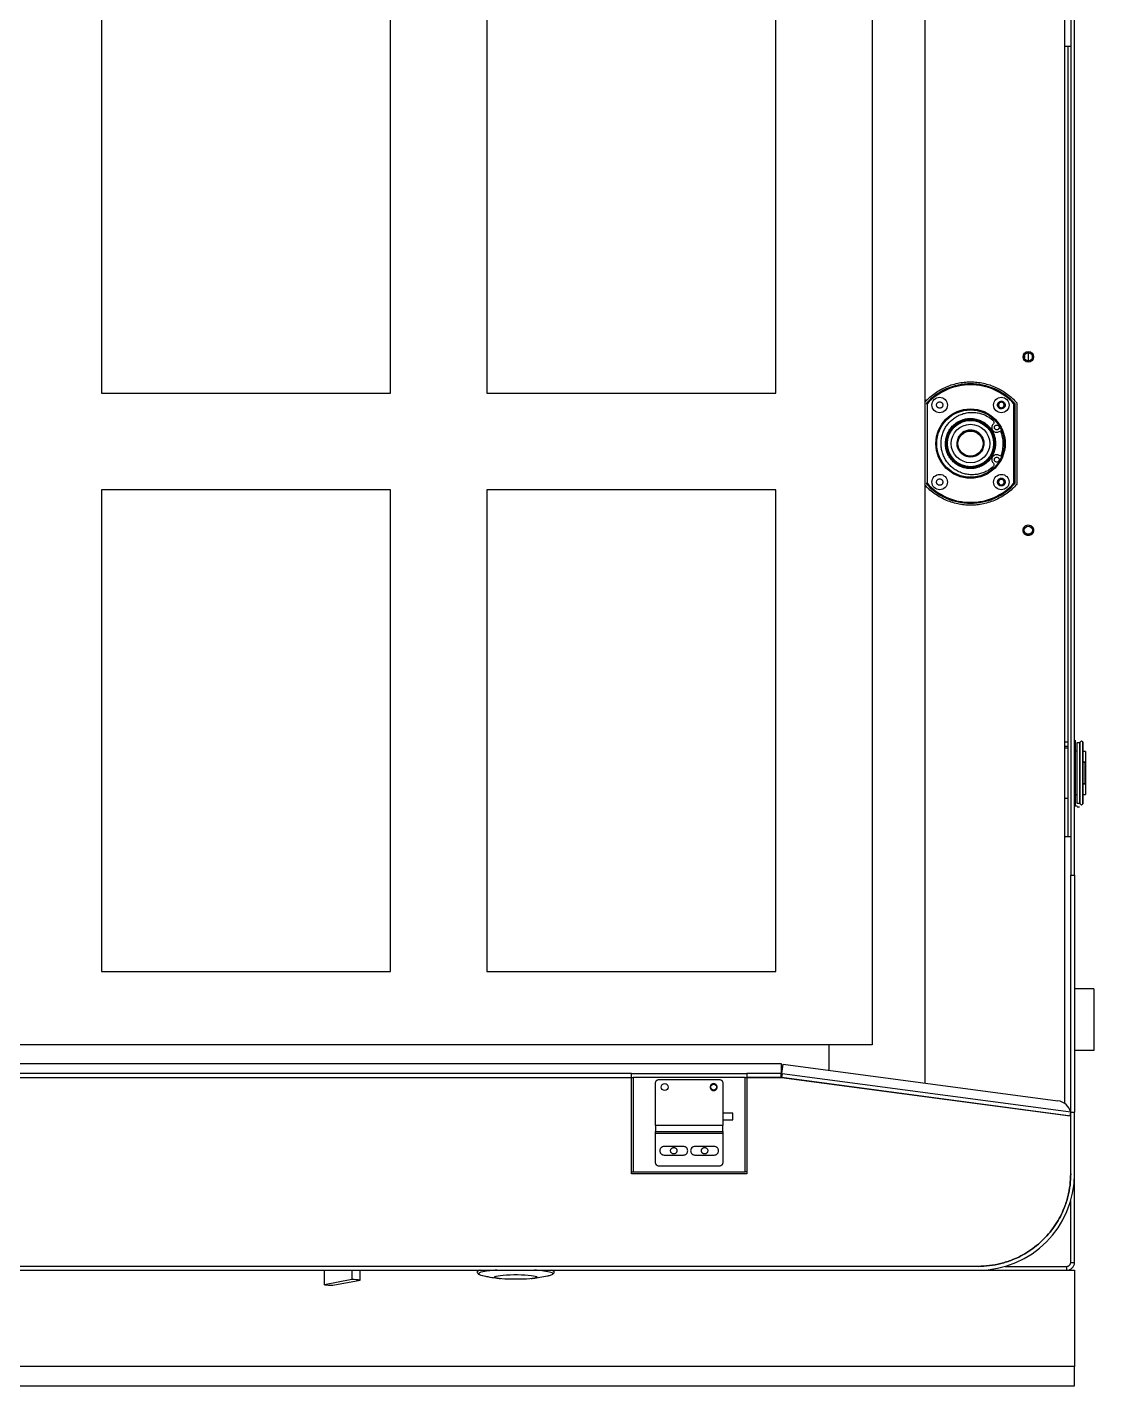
# Model space of a CAD drawing. Header units: millimetres. Extents: x 914 to 910632, y -176 to 682692.
# Drawn here: x 30534 to 31088, y 7711 to 8416 of the extents above; entities that cross this region are included whole.
import ezdxf

# ---------------------------------------------------------------- set-up
doc = ezdxf.new("R2010")
doc.units = ezdxf.units.MM
doc.layers.add('画图', color=3, linetype='Continuous', lineweight=30)

# ---------------------------------------------------------------- blocks, each defined once
blk = doc.blocks.new('SDHGSJH')
at = {"color": 7, "linetype": 'Continuous', "lineweight": 30}
for p, q in [((-2807, 490.21), (-2807, 480.21)), ((-2079.81, 490.21), (-2807, 490.21)), ((-2807, 430.21), (-2807, 480.21)), ((-2421.99, 438.05), (-2436.32, 435.35)), ((-2432.01, 435.07), (-2417.68, 437.77)), ((-2417.68, 437.77), (-2417.68, 430.21)), ((-2757, 430.21), (-2807, 430.21)), ((-2757, 430.21), (-2803, 430.21)), ((-2803, 430.21), (-2803, 428.21)), ((-1997, 430.21), (-2757, 430.21)), ((-2537, 431.08), (-2537, 430.21)), ((-2497, 430.21), (-2497, 431.08)), ((-2436.32, 435.35), (-2436.32, 430.21)), ((-2432.01, 430.21), (-2432.01, 435.07)), ((-2807, 426.21), (-2807, 380.21)), ((-2805, 426.21), (-2807, 426.21)), ((-2805, 426.21), (-2805, 394.21)), ((-2771, 428.21), (-2803, 428.21)), ((-2757, 428.21), (-1997, 428.21)), ((-2807, 380.21), (-2807, 348.21)), ((-2805, 380.21), (-2805, 348.21)), ((-2805, 380.21), (-2805, 350.21)), ((-2637, 380.21), (-2577, 380.21)), ((-2637, 330.21), (-2637, 380.21)), ((-2637, 379.21), (-2636, 379.21)), ((-2636, 379.21), (-2636, 330.21)), ((-2578, 379.21), (-2636, 379.21)), ((-2624.5, 359.21), (-2624.5, 374.21)), ((-2622.5, 376.21), (-2591.5, 376.21)), ((-2589.5, 374.21), (-2589.5, 359.21)), ((-2578, 330.21), (-2578, 379.21)), ((-2577, 380.21), (-2577, 330.21)), ((-2610, 370.46), (-2620, 370.46)), ((-2594, 370.46), (-2604, 370.46)), ((-2620, 365.96), (-2610, 365.96)), ((-2604, 365.96), (-2594, 365.96)), ((-2637, 358.71), (-2637, 358.71)), ((-2624.5, 359.21), (-2589.5, 359.21)), ((-2624.5, 358.21), (-2624.5, 359.21)), ((-2589.5, 358.21), (-2624.5, 358.21)), ((-2624.5, 358.21), (-2624.5, 355.21)), ((-2624.5, 355.21), (-2589.5, 355.21)), ((-2624.5, 333.21), (-2624.5, 355.21)), ((-2589.5, 359.21), (-2589.5, 358.21)), ((-2589.5, 355.21), (-2589.5, 358.21)), ((-2589.5, 355.21), (-2589.5, 333.21)), ((-2805, 348.21), (-2807, 348.21)), ((-2807, 225.21), (-2807, 348.21)), ((-2805, 350.21), (-2655, 330.21)), ((-2804.74, 350.19), (-2805, 348.21)), ((-2805, 348.21), (-2805, 225.21)), ((-2805, 348.21), (-2655.2, 328.24)), ((-2804.64, 347.15), (-2805, 347.19)), ((-2804.43, 347.01), (-2805, 347.19)), ((-2654.93, 330.22), (-2804.74, 350.19)), ((-2637, 350.71), (-2637, 350.71)), ((-2624.5, 352.21), (-2629.7, 352.21)), ((-2629.7, 352.21), (-2629.7, 348.81)), ((-2629.7, 348.81), (-2624.5, 348.81)), ((-2802, 343.77), (-2802, -343.34)), ((-2655.73, 323.26), (-2798.31, 342.28)), ((-2729.5, 333.1), (-2729.5, -332.68)), ((-2679.5, 313.21), (-2679.5, 326.43)), ((-2655.07, 328.22), (-2655.73, 323.26)), ((-2655.29, 326.52), (-2655.2, 326.21)), ((-2655.2, 328.24), (-2654.93, 330.22)), ((-2655.2, 328.24), (-2655.07, 328.22)), ((-2654.93, 326.21), (-2655.2, 326.21)), ((-2655, 330.21), (-2637, 330.21)), ((-2654.8, 328.21), (-2654.93, 328.21)), ((-2654.93, 328.21), (-2654.93, 323.21)), ((-2637, 330.21), (-2654.8, 330.21)), ((-2654.8, 330.21), (-2654.8, 328.21)), ((-2654.8, 328.21), (-2637, 328.21)), ((-2637, 328.21), (-2637, 330.21)), ((-2636, 330.21), (-2637, 330.21)), ((-2577, 328.21), (-2637, 328.21)), ((-2636, 330.21), (-2578, 330.21)), ((-2591.5, 331.21), (-2622.5, 331.21)), ((-2577, 330.21), (-2578, 330.21)), ((-2177, 330.21), (-2577, 330.21)), ((-2577, 330.21), (-2577, 328.21)), ((-2577, 328.21), (-2177, 328.21)), ((-2654.93, 323.21), (-2099.07, 323.21)), ((-2817, 316.21), (-2807, 316.21)), ((-2817, 284.21), (-2817, 316.21)), ((-2702, -312.79), (-2702, 313.21)), ((-2702, 313.21), (-2052, 313.21)), ((-2817, 284.21), (-2807, 284.21)), ((-2652, 275.21), (-2652, 25.21)), ((-2502, 275.21), (-2652, 275.21)), ((-2502, 25.21), (-2502, 275.21)), ((-2452, 275.21), (-2452, 25.21)), ((-2302, 275.21), (-2452, 275.21)), ((-2302, 25.21), (-2302, 275.21)), ((-2805, 225.21), (-2807, 225.21)), ((-2807, 225.21), (-2807, -224.79)), ((-2805, -224.79), (-2805, 225.21)), ((-2803.5, -204.79), (-2803.5, 205.21)), ((-2812.6, 178.09), (-2812.6, 183.31)), ((-2811.3, 183.31), (-2812.6, 183.31)), ((-2811.3, 156.21), (-2811.3, 188.21)), ((-2811.15, 188.36), (-2810.56, 188.95)), ((-2811.15, 156.07), (-2811.15, 188.36)), ((-2810.56, 188.95), (-2809.95, 188.24)), ((-2809.95, 188.24), (-2809.95, 156.18)), ((-2808.3, 189.71), (-2809.59, 189.71)), ((-2809.59, 156.4), (-2809.59, 188.03)), ((-2809.59, 188.03), (-2808.3, 188.03)), ((-2807.3, 189.21), (-2808.3, 189.21)), ((-2808.3, 188.03), (-2808.3, 156.4)), ((-2808.3, 183.54), (-2807.3, 183.54)), ((-2807.3, 189.11), (-2807.3, 189.21)), ((-2807.3, 155.31), (-2807.3, 189.11)), ((-2802, 185.21), (-2803.5, 185.21)), ((-2812.6, 177.61), (-2812.6, 178.09)), ((-2812.31, 177.61), (-2812.6, 177.61)), ((-2812.6, 166.81), (-2812.6, 177.61)), ((-2812.31, 166.81), (-2812.31, 177.61)), ((-2811.3, 177.61), (-2812.31, 177.61)), ((-2812.6, 166.81), (-2812.31, 166.81)), ((-2812.6, 166.34), (-2812.6, 166.81)), ((-2812.6, 161.11), (-2812.6, 166.34)), ((-2812.31, 166.81), (-2811.3, 166.81)), ((-2812.6, 161.11), (-2811.3, 161.11)), ((-2810.56, 155.47), (-2811.15, 156.07)), ((-2809.95, 156.18), (-2810.56, 155.47)), ((-2808.3, 156.4), (-2809.59, 156.4)), ((-2808.3, 160.88), (-2807.3, 160.88)), ((-2807.3, 155.21), (-2807.3, 155.31)), ((-2803.5, 159.27), (-2802, 159.3)), ((-2802, 159.21), (-2803.5, 159.21)), ((-2802, 158.21), (-2803.5, 158.21)), ((-2803.5, 156.21), (-2802, 156.21)), ((-2777, -19.89), (-2777, 22.44)), ((-2776, 22.06), (-2775.5, 21.86)), ((-2776, -19.51), (-2776, 22.06)), ((-2775.5, 21.86), (-2775.5, -19.32)), ((-2730.5, 21.86), (-2730, 22.06)), ((-2730.5, -19.32), (-2730.5, 21.86)), ((-2652, 25.21), (-2502, 25.21)), ((-2452, 25.21), (-2302, 25.21)), ((-2769.17, 7.97), (-2767.51, 7.28)), ((-2767.51, -4.74), (-2769.17, -5.43)), ((-2775.5, -19.32), (-2776, -19.51)), ((-2730, -19.51), (-2730.5, -19.32)), ((-2652, -24.79), (-2652, -274.79)), ((-2502, -24.79), (-2652, -24.79)), ((-2502, -274.79), (-2502, -24.79)), ((-2452, -24.79), (-2452, -274.79)), ((-2302, -24.79), (-2452, -24.79)), ((-2302, -274.79), (-2302, -24.79)), ((-2783, -45.83), (-2783, -41.63)), ((-2785, -44.25), (-2785, -43.2)), ((-2781, -44.25), (-2781, -43.2)), ((-2805, -204.79), (-2802, -204.79))]:
    blk.add_line(p, q, dxfattribs=at)
at = {"color": 8, "linetype": 'Continuous', "lineweight": 30}
for p, q in [((-2807, 480.21), (-2080.96, 480.21)), ((-2655.2, 326.21), (-2655.33, 326.23)), ((-2812.6, 178.09), (-2811.3, 178.09)), ((-2811.3, 166.34), (-2812.6, 166.34))]:
    blk.add_line(p, q, dxfattribs=at)
at = {"color": 8, "linetype": 'Continuous', "lineweight": 30, "flags": 128}
for points in [[(-2535.87, 432.46), (-2536.18, 432.21), (-2536.21, 431.92), (-2535.88, 431.63), (-2535.2, 431.35), (-2534.55, 431.17)], [(-2499.96, 431.06), (-2498.94, 431.31), (-2498.2, 431.59), (-2497.82, 431.88), (-2497.79, 432.17), (-2498.12, 432.46), (-2498.27, 432.53)], [(-2498.61, 430.21), (-2498.41, 430.26), (-2497.59, 430.55), (-2497.12, 430.84), (-2497, 431.08)]]:
    blk.add_lwpolyline(points, dxfattribs=at)
at = {"color": 7, "linetype": 'Continuous', "lineweight": 30, "flags": 128}
for points in [[(-2517, 434.95), (-2515.04, 434.93), (-2513.13, 434.87), (-2511.36, 434.78), (-2509.76, 434.65), (-2508.4, 434.49), (-2507.31, 434.31), (-2506.54, 434.11), (-2506.1, 433.9), (-2506.01, 433.68), (-2506.28, 433.46), (-2506.89, 433.26), (-2507.82, 433.06), (-2509.05, 432.89), (-2510.53, 432.75), (-2512.23, 432.64), (-2514.07, 432.56), (-2516.01, 432.52), (-2517.99, 432.52), (-2519.93, 432.56), (-2521.77, 432.64), (-2523.47, 432.75), (-2524.95, 432.89), (-2526.18, 433.06), (-2527.11, 433.26), (-2527.72, 433.46), (-2527.99, 433.68), (-2527.9, 433.9), (-2527.46, 434.11), (-2526.69, 434.31), (-2525.6, 434.49), (-2524.24, 434.65), (-2522.64, 434.78), (-2520.87, 434.87), (-2518.96, 434.93), (-2517, 434.95)], [(-2498.27, 432.53), (-2498.8, 432.74), (-2499.82, 433)], [(-2804.91, 347.88), (-2804.93, 347.7), (-2804.97, 347.42), (-2804.99, 347.25), (-2805, 347.19)]]:
    blk.add_lwpolyline(points, dxfattribs=at)
at = {"color": 7, "linetype": 'Continuous', "lineweight": 30}
for centre, radius in [((-2619.7, 335.21), 1.53), ((-2594.3, 335.21), 1.8), ((-2783, 46.27), 2.1), ((-2769, 21.27), 4), ((-2737, 21.27), 4), ((-2753, 1.27), 18), ((-2753, 1.27), 17.5), ((-2753, 1.27), 12.5), ((-2753, 1.27), 12), ((-2753, 1.27), 10), ((-2753, 1.27), 6.5), ((-2769, -18.73), 4), ((-2737, -18.73), 4), ((-2783, -43.73), 2.75)]:
    blk.add_circle(centre, radius, dxfattribs=at)
for centre, radius, start, end in [((-2425.22, 354.65), 83.46, 84.81511, 87.78351), ((-2757, 380.21), 50, 90, 180), ((-2803, 426.21), 4, 90, 180), ((-2533.12, 426.89), 6.21, 98.42363, 116.24458), ((-2524.43, 481.2), 51.04, 258.5562, 267.40125), ((-2510.05, 486.19), 56.05, 272.84984, 280.36407), ((-2428.8, 518.23), 83.23, 264.81234, 267.78902), ((-2797.25, 350.21), 8, 194.42967, 262.40536), ((-2753, 1.27), 31, 42.10345, 137.89655), ((-2753, 1.27), 30.5, 42.46372, 137.53628), ((-2753, 1.27), 7, 135.92054, 340.08229), ((-2753, 1.27), 31, 222.10345, 317.89655), ((-2753, 1.27), 30.5, 222.46372, 317.53628)]:
    blk.add_arc(centre, radius, start, end, dxfattribs=at)
at = {"color": 8, "linetype": 'Continuous', "lineweight": 30}
blk.add_arc((-2535.23, 432.45), 2.25, 218.04578, 265.84586, dxfattribs=at)
at = {"color": 7, "linetype": 'Continuous', "lineweight": 30}
for points, knots in [([(-2536.12, 432.36), (-2536.14, 432.35), (-2536.32, 432.26), (-2536.59, 432.06), (-2536.89, 431.65), (-2537.04, 431.24), (-2536.99, 431.05), (-2536.98, 431.03)], [0, 0, 0, 0, 0.045965, 0.432701, 0.711823, 0.967701, 1, 1, 1, 1]), ([(-2525.02, 434.55), (-2525.36, 434.51), (-2526.85, 434.35), (-2529.68, 433.89), (-2532.37, 433.42), (-2533.9, 433.05), (-2534.12, 433)], [0, 0, 0, 0, 0.115335, 0.494353, 0.928037, 1, 1, 1, 1]), ([(-2499.92, 433), (-2500.79, 433.19), (-2502.98, 433.68), (-2506.02, 434.19), (-2508.17, 434.45), (-2509, 434.55)], [0, 0, 0, 0, 0.287337, 0.723308, 1, 1, 1, 1]), ([(-2497.01, 431.09), (-2497.04, 431.29), (-2497.1, 431.71), (-2497.52, 432.14), (-2497.8, 432.35), (-2498.05, 432.44), (-2498.1, 432.46)], [0, 0, 0, 0, 0.258794, 0.5308, 0.91257, 1, 1, 1, 1]), ([(-2805, 380.21), (-2804.93, 382.16), (-2804.79, 386.13), (-2803.64, 392.07), (-2801.89, 397.5), (-2799.69, 402.33), (-2797.23, 406.55), (-2794.32, 410.53), (-2791, 414.21), (-2787.32, 417.54), (-2783.34, 420.44), (-2779.12, 422.91), (-2774.29, 425.11), (-2768.85, 426.85), (-2762.91, 428), (-2758.95, 428.14), (-2757, 428.21)], [0, 0, 0, 0, 0.077629, 0.157665, 0.239952, 0.304276, 0.368608, 0.434301, 0.500001, 0.565695, 0.631395, 0.695717, 0.76005, 0.842333, 0.922371, 1, 1, 1, 1]), ([(-2803, 428.21), (-2803.25, 428.19), (-2803.64, 428.14), (-2804.11, 427.89), (-2804.42, 427.64), (-2804.68, 427.32), (-2804.93, 426.85), (-2804.97, 426.46), (-2805, 426.21)], [0, 0, 0, 0, 0.23944, 0.369661, 0.499993, 0.630213, 0.760553, 1, 1, 1, 1]), ([(-2757, 428.21), (-2758.95, 428.14), (-2762.91, 428), (-2768.85, 426.85), (-2774.29, 425.11), (-2779.12, 422.91), (-2783.34, 420.44), (-2787.32, 417.54), (-2791, 414.21), (-2794.32, 410.53), (-2797.23, 406.55), (-2799.69, 402.33), (-2801.89, 397.5), (-2803.64, 392.07), (-2804.79, 386.13), (-2804.93, 382.16), (-2805, 380.21)], [0, 0, 0, 0, 0.077626, 0.157664, 0.239951, 0.304276, 0.368605, 0.434299, 0.499999, 0.565693, 0.631393, 0.695717, 0.760048, 0.84233, 0.922368, 1, 1, 1, 1]), ([(-2624.5, 374.21), (-2624.47, 374.46), (-2624.43, 374.85), (-2624.18, 375.32), (-2623.92, 375.64), (-2623.61, 375.89), (-2623.14, 376.14), (-2622.75, 376.19), (-2622.5, 376.21)], [0, 0, 0, 0, 0.239434, 0.36965, 0.50002, 0.630199, 0.760603, 1, 1, 1, 1]), ([(-2591.5, 376.21), (-2591.25, 376.19), (-2590.86, 376.14), (-2590.39, 375.89), (-2590.08, 375.64), (-2589.82, 375.32), (-2589.57, 374.85), (-2589.53, 374.46), (-2589.5, 374.21)], [0, 0, 0, 0, 0.239469, 0.369617, 0.499985, 0.630217, 0.760568, 1, 1, 1, 1]), ([(-2577, 379.21), (-2577.02, 379.21), (-2577.05, 379.21), (-2577.28, 379.21), (-2577.61, 379.21), (-2577.87, 379.21), (-2578, 379.21)], [0, 0, 0, 0, 0.2500493, 0.4999983, 0.7500107, 1, 1, 1, 1]), ([(-2620, 370.46), (-2620.28, 370.43), (-2620.72, 370.39), (-2621.24, 370.11), (-2621.6, 369.81), (-2621.89, 369.46), (-2622.17, 368.93), (-2622.3, 368.21), (-2622.17, 367.49), (-2621.89, 366.97), (-2621.6, 366.61), (-2621.24, 366.32), (-2620.72, 366.04), (-2620.28, 365.99), (-2620, 365.96)], [0, 0, 0, 0, 0.11973, 0.184817, 0.250001, 0.315111, 0.380266, 0.499999, 0.619733, 0.684827, 0.749997, 0.815107, 0.88027, 1, 1, 1, 1]), ([(-2616.65, 368.21), (-2616.63, 368.42), (-2616.59, 368.74), (-2616.39, 369.12), (-2616.18, 369.39), (-2615.91, 369.6), (-2615.53, 369.8), (-2615, 369.9), (-2614.47, 369.8), (-2614.09, 369.6), (-2613.83, 369.39), (-2613.61, 369.12), (-2613.41, 368.74), (-2613.37, 368.42), (-2613.35, 368.21)], [0, 0, 0, 0, 0.119726, 0.184807, 0.250001, 0.315079, 0.380274, 0.500023, 0.619726, 0.684818, 0.749997, 0.81509, 0.880274, 1, 1, 1, 1]), ([(-2613.35, 368.21), (-2613.37, 368), (-2613.41, 367.68), (-2613.61, 367.3), (-2613.83, 367.04), (-2614.09, 366.82), (-2614.47, 366.62), (-2615, 366.52), (-2615.53, 366.62), (-2615.91, 366.82), (-2616.17, 367.04), (-2616.39, 367.3), (-2616.59, 367.68), (-2616.63, 368), (-2616.65, 368.21)], [0, 0, 0, 0, 0.119727, 0.184809, 0.250003, 0.315082, 0.380277, 0.499981, 0.619731, 0.684823, 0.750003, 0.815067, 0.880273, 1, 1, 1, 1]), ([(-2610, 365.96), (-2609.72, 365.99), (-2609.28, 366.04), (-2608.76, 366.32), (-2608.4, 366.61), (-2608.11, 366.97), (-2607.83, 367.49), (-2607.7, 368.21), (-2607.83, 368.93), (-2608.11, 369.46), (-2608.4, 369.81), (-2608.76, 370.11), (-2609.28, 370.39), (-2609.72, 370.43), (-2610, 370.46)], [0, 0, 0, 0, 0.119728, 0.184814, 0.249996, 0.315105, 0.380274, 0.499999, 0.619724, 0.684833, 0.750002, 0.81511, 0.880272, 1, 1, 1, 1]), ([(-2604, 370.46), (-2604.28, 370.43), (-2604.72, 370.39), (-2605.24, 370.11), (-2605.6, 369.81), (-2605.89, 369.46), (-2606.17, 368.93), (-2606.3, 368.21), (-2606.17, 367.49), (-2605.89, 366.97), (-2605.6, 366.61), (-2605.24, 366.32), (-2604.72, 366.04), (-2604.28, 365.99), (-2604, 365.96)], [0, 0, 0, 0, 0.119728, 0.184814, 0.249996, 0.315105, 0.380274, 0.499999, 0.619724, 0.684833, 0.750002, 0.81511, 0.880272, 1, 1, 1, 1]), ([(-2600.65, 368.21), (-2600.63, 368.42), (-2600.59, 368.74), (-2600.39, 369.12), (-2600.18, 369.39), (-2599.91, 369.6), (-2599.53, 369.8), (-2599, 369.9), (-2598.47, 369.8), (-2598.09, 369.6), (-2597.83, 369.39), (-2597.61, 369.12), (-2597.41, 368.74), (-2597.37, 368.42), (-2597.35, 368.21)], [0, 0, 0, 0, 0.119726, 0.184807, 0.250001, 0.315079, 0.380274, 0.500023, 0.619726, 0.684818, 0.749997, 0.81509, 0.880274, 1, 1, 1, 1]), ([(-2597.35, 368.21), (-2597.37, 368), (-2597.41, 367.68), (-2597.61, 367.3), (-2597.83, 367.04), (-2598.09, 366.82), (-2598.47, 366.62), (-2599, 366.52), (-2599.53, 366.62), (-2599.91, 366.82), (-2600.17, 367.04), (-2600.39, 367.3), (-2600.59, 367.68), (-2600.63, 368), (-2600.65, 368.21)], [0, 0, 0, 0, 0.119727, 0.184809, 0.250003, 0.315082, 0.380277, 0.499981, 0.619731, 0.684823, 0.750003, 0.815067, 0.880273, 1, 1, 1, 1]), ([(-2594, 365.96), (-2593.72, 365.99), (-2593.28, 366.04), (-2592.76, 366.32), (-2592.4, 366.61), (-2592.11, 366.97), (-2591.83, 367.49), (-2591.7, 368.21), (-2591.83, 368.93), (-2592.11, 369.46), (-2592.4, 369.81), (-2592.76, 370.11), (-2593.28, 370.39), (-2593.72, 370.43), (-2594, 370.46)], [0, 0, 0, 0, 0.119728, 0.184814, 0.249996, 0.315105, 0.380274, 0.499999, 0.619724, 0.684833, 0.750002, 0.81511, 0.880272, 1, 1, 1, 1]), ([(-2622.5, 331.21), (-2622.75, 331.24), (-2623.14, 331.28), (-2623.61, 331.53), (-2623.92, 331.79), (-2624.18, 332.11), (-2624.43, 332.57), (-2624.47, 332.96), (-2624.5, 333.21)], [0, 0, 0, 0, 0.239383, 0.369614, 0.499956, 0.630185, 0.760535, 1, 1, 1, 1]), ([(-2617.9, 335.21), (-2617.92, 335.44), (-2617.96, 335.79), (-2618.19, 336.21), (-2618.42, 336.49), (-2618.7, 336.73), (-2619.12, 336.94), (-2619.7, 337.06), (-2620.28, 336.94), (-2620.7, 336.73), (-2620.98, 336.49), (-2621.21, 336.21), (-2621.44, 335.79), (-2621.48, 335.44), (-2621.5, 335.21)], [0, 0, 0, 0, 0.119722, 0.184812, 0.250002, 0.315104, 0.380298, 0.50002, 0.619742, 0.684804, 0.749998, 0.815112, 0.880278, 1, 1, 1, 1]), ([(-2621.5, 335.21), (-2621.48, 334.99), (-2621.44, 334.64), (-2621.21, 334.22), (-2620.98, 333.93), (-2620.7, 333.7), (-2620.28, 333.48), (-2619.7, 333.37), (-2619.12, 333.48), (-2618.7, 333.7), (-2618.42, 333.93), (-2618.19, 334.22), (-2617.96, 334.64), (-2617.92, 334.99), (-2617.9, 335.21)], [0, 0, 0, 0, 0.119721, 0.184811, 0.250002, 0.315103, 0.38026, 0.499985, 0.61971, 0.68481, 0.750003, 0.815075, 0.880279, 1, 1, 1, 1]), ([(-2589.5, 333.21), (-2589.53, 332.96), (-2589.57, 332.57), (-2589.82, 332.11), (-2590.08, 331.79), (-2590.39, 331.53), (-2590.86, 331.28), (-2591.25, 331.24), (-2591.5, 331.21)], [0, 0, 0, 0, 0.239463, 0.369642, 0.500036, 0.630211, 0.760544, 1, 1, 1, 1]), ([(-2802, 205.21), (-2802.03, 205.21), (-2802.46, 205.21), (-2803.15, 205.21), (-2803.99, 205.21), (-2804.78, 205.21), (-2804.91, 205.21), (-2805, 205.21)], [0, 0, 0, 0, 0.017879, 0.222568, 0.427232, 0.627665, 1, 1, 1, 1]), ([(-2811.15, 188.36), (-2811.18, 188.34), (-2811.22, 188.29), (-2811.27, 188.25), (-2811.29, 188.22), (-2811.3, 188.21), (-2811.3, 188.21)], [0, 0, 0, 0, 0.283663, 0.541232, 0.777699, 1, 1, 1, 1]), ([(-2811.3, 188.21), (-2811.3, 188.21), (-2811.29, 188.22), (-2811.27, 188.25), (-2811.22, 188.29), (-2811.18, 188.34), (-2811.15, 188.36)], [0, 0, 0, 0, 0.2223421, 0.4588526, 0.7164691, 1, 1, 1, 1]), ([(-2809.59, 188.03), (-2809.63, 188.03), (-2809.7, 188.04), (-2809.84, 188.11), (-2809.9, 188.19), (-2809.95, 188.24)], [0, 0, 0, 0, 0.236077, 0.50078, 1, 1, 1, 1]), ([(-2811.3, 156.21), (-2811.3, 156.21), (-2811.29, 156.21), (-2811.27, 156.18), (-2811.22, 156.13), (-2811.18, 156.09), (-2811.15, 156.07)], [0, 0, 0, 0, 0.222317, 0.458878, 0.716466, 1, 1, 1, 1]), ([(-2811.15, 156.07), (-2811.18, 156.09), (-2811.22, 156.13), (-2811.27, 156.18), (-2811.29, 156.21), (-2811.3, 156.21), (-2811.3, 156.21)], [0, 0, 0, 0, 0.283402, 0.541037, 0.777642, 1, 1, 1, 1]), ([(-2809.95, 156.18), (-2809.9, 156.24), (-2809.84, 156.31), (-2809.7, 156.38), (-2809.63, 156.39), (-2809.59, 156.4)], [0, 0, 0, 0, 0.498615, 0.76396, 1, 1, 1, 1]), ([(-2783, 43.52), (-2783.35, 43.56), (-2783.88, 43.62), (-2784.52, 43.96), (-2784.96, 44.31), (-2785.32, 44.75), (-2785.65, 45.39), (-2785.82, 46.27), (-2785.65, 47.15), (-2785.32, 47.79), (-2784.96, 48.23), (-2784.52, 48.59), (-2783.88, 48.93), (-2783.35, 48.98), (-2783, 49.02)], [0, 0, 0, 0, 0.119727, 0.184827, 0.249997, 0.315115, 0.380277, 0.500004, 0.619717, 0.684817, 0.750007, 0.815107, 0.880276, 1, 1, 1, 1]), ([(-2783, 49.02), (-2782.65, 48.98), (-2782.12, 48.93), (-2781.48, 48.59), (-2781.04, 48.23), (-2780.68, 47.79), (-2780.35, 47.15), (-2780.18, 46.27), (-2780.35, 45.39), (-2780.68, 44.75), (-2781.04, 44.31), (-2781.48, 43.96), (-2782.12, 43.62), (-2782.65, 43.56), (-2783, 43.52)], [0, 0, 0, 0, 0.119703, 0.184812, 0.249998, 0.315112, 0.380277, 0.499996, 0.619729, 0.684832, 0.749996, 0.81513, 0.880295, 1, 1, 1, 1]), ([(-2777, 22.44), (-2776.24, 23.25), (-2774.71, 24.89), (-2772.08, 27.03), (-2769.24, 28.92), (-2766.19, 30.49), (-2762.99, 31.74), (-2759.7, 32.62), (-2756.35, 33.16), (-2753, 33.33), (-2749.65, 33.16), (-2746.3, 32.62), (-2743.01, 31.74), (-2739.81, 30.49), (-2736.76, 28.92), (-2733.92, 27.03), (-2731.47, 25.04), (-2730.1, 23.59), (-2729.5, 22.95)], [0, 0, 0, 0, 0.062614, 0.125231, 0.189278, 0.253335, 0.317385, 0.381442, 0.444055, 0.506675, 0.569286, 0.631904, 0.695951, 0.760011, 0.824057, 0.888119, 0.950731, 1, 1, 1, 1]), ([(-2771, 21.27), (-2770.97, 21.52), (-2770.93, 21.91), (-2770.68, 22.38), (-2770.42, 22.7), (-2770.11, 22.96), (-2769.64, 23.2), (-2769, 23.32), (-2768.36, 23.2), (-2767.89, 22.96), (-2767.58, 22.7), (-2767.32, 22.38), (-2767.07, 21.91), (-2767.03, 21.52), (-2767, 21.27)], [0, 0, 0, 0, 0.1197268, 0.1848133, 0.250008, 0.3150928, 0.3802901, 0.5000169, 0.6197437, 0.684822, 0.74999, 0.8151016, 0.8802732, 1, 1, 1, 1]), ([(-2767, 21.27), (-2767.03, 21.02), (-2767.07, 20.63), (-2767.32, 20.17), (-2767.58, 19.85), (-2767.89, 19.59), (-2768.36, 19.35), (-2769, 19.22), (-2769.64, 19.35), (-2770.11, 19.59), (-2770.42, 19.85), (-2770.68, 20.17), (-2770.93, 20.63), (-2770.97, 21.02), (-2771, 21.27)], [0, 0, 0, 0, 0.119713, 0.184819, 0.250001, 0.315088, 0.380254, 0.499986, 0.619717, 0.684823, 0.750006, 0.815096, 0.880287, 1, 1, 1, 1]), ([(-2767.56, 21.27), (-2767.58, 21.45), (-2767.61, 21.73), (-2767.79, 22.07), (-2767.97, 22.3), (-2768.2, 22.49), (-2768.54, 22.66), (-2769, 22.75), (-2769.46, 22.66), (-2769.8, 22.49), (-2770.03, 22.3), (-2770.21, 22.07), (-2770.39, 21.73), (-2770.42, 21.45), (-2770.44, 21.27)], [0, 0, 0, 0, 0.119721, 0.184794, 0.25, 0.315094, 0.380297, 0.499992, 0.61974, 0.684812, 0.749997, 0.815088, 0.880279, 1, 1, 1, 1]), ([(-2770.44, 21.27), (-2770.42, 21.09), (-2770.39, 20.81), (-2770.21, 20.47), (-2770.03, 20.24), (-2769.8, 20.06), (-2769.46, 19.88), (-2769, 19.79), (-2768.54, 19.88), (-2768.2, 20.06), (-2767.97, 20.24), (-2767.79, 20.47), (-2767.61, 20.81), (-2767.58, 21.09), (-2767.56, 21.27)], [0, 0, 0, 0, 0.119702, 0.184801, 0.24999, 0.315064, 0.380258, 0.500012, 0.619713, 0.684789, 0.750019, 0.81508, 0.880298, 1, 1, 1, 1]), ([(-2738.65, 21.27), (-2738.63, 21.48), (-2738.59, 21.8), (-2738.39, 22.18), (-2738.18, 22.45), (-2737.91, 22.66), (-2737.53, 22.86), (-2737, 22.96), (-2736.47, 22.86), (-2736.09, 22.66), (-2735.83, 22.45), (-2735.61, 22.18), (-2735.41, 21.8), (-2735.37, 21.48), (-2735.35, 21.27)], [0, 0, 0, 0, 0.119722, 0.184801, 0.250011, 0.315072, 0.380276, 0.500021, 0.61972, 0.68481, 0.749987, 0.815096, 0.880278, 1, 1, 1, 1]), ([(-2735.35, 21.27), (-2735.37, 21.06), (-2735.41, 20.74), (-2735.61, 20.36), (-2735.83, 20.1), (-2736.09, 19.88), (-2736.47, 19.68), (-2737, 19.58), (-2737.53, 19.68), (-2737.91, 19.88), (-2738.17, 20.1), (-2738.39, 20.36), (-2738.59, 20.74), (-2738.63, 21.06), (-2738.65, 21.27)], [0, 0, 0, 0, 0.119705, 0.184788, 0.25, 0.31508, 0.380276, 0.499981, 0.619732, 0.684825, 0.750005, 0.815088, 0.880295, 1, 1, 1, 1]), ([(-2765.79, 3.6), (-2765.61, 4.37), (-2765.23, 5.96), (-2764.09, 8.21), (-2762.49, 10.29), (-2760.45, 12.03), (-2758.11, 13.33), (-2755.6, 14.1), (-2753.09, 14.35), (-2750.66, 14.13), (-2748.32, 13.48), (-2746.06, 12.36), (-2743.98, 10.76), (-2742.24, 8.73), (-2740.94, 6.38), (-2740.18, 3.87), (-2739.9, 1.36), (-2740.11, -0.26), (-2740.21, -1.05)], [0, 0, 0, 0, 0.058257, 0.120004, 0.184321, 0.250002, 0.315682, 0.379994, 0.441741, 0.500001, 0.558258, 0.620007, 0.684322, 0.750002, 0.815682, 0.879996, 0.941743, 1, 1, 1, 1]), ([(-2764.6, 13.43), (-2764.03, 13.9), (-2762.89, 14.82), (-2760.92, 15.92), (-2758.77, 16.78), (-2756.44, 17.33), (-2754.02, 17.53), (-2751.59, 17.37), (-2749.23, 16.85), (-2747.03, 16), (-2745.01, 14.88), (-2743.23, 13.53), (-2741.67, 11.97), (-2740.33, 10.22), (-2739.21, 8.24), (-2738.36, 6.05), (-2737.82, 3.7), (-2737.64, 1.27), (-2737.82, -1.16), (-2738.36, -3.5), (-2739.21, -5.7), (-2740.33, -7.67), (-2741.67, -9.43), (-2743.23, -10.98), (-2745.01, -12.34), (-2747.03, -13.46), (-2749.23, -14.3), (-2751.59, -14.82), (-2754.02, -14.99), (-2756.45, -14.79), (-2758.77, -14.23), (-2761.62, -13.13), (-2763.43, -11.78), (-2764.6, -10.89)], [0, 0, 0, 0, 0.029675, 0.059351, 0.090777, 0.123016, 0.155739, 0.188585, 0.221183, 0.253184, 0.283685, 0.31419, 0.343279, 0.372372, 0.403097, 0.434827, 0.467265, 0.50007, 0.532875, 0.565313, 0.597042, 0.627766, 0.656854, 0.685949, 0.716447, 0.746955, 0.778956, 0.811554, 0.8444, 0.877123, 0.909362, 0.940789, 1, 1, 1, 1]), ([(-2768.67, 7.76), (-2768.75, 7.61), (-2769.29, 6.53), (-2769.53, 5.34), (-2769.73, 4.31)], [0, 0, 0, 0, 0.1413, 1, 1, 1, 1]), ([(-2766.64, 8.38), (-2766.8, 8.4), (-2767.04, 8.42), (-2767.34, 8.58), (-2767.53, 8.74), (-2767.7, 8.94), (-2767.85, 9.23), (-2767.92, 9.63), (-2767.85, 10.03), (-2767.7, 10.32), (-2767.53, 10.52), (-2767.34, 10.68), (-2767.04, 10.84), (-2766.8, 10.86), (-2766.64, 10.88)], [0, 0, 0, 0, 0.119677, 0.184793, 0.250001, 0.31508, 0.380279, 0.499986, 0.619723, 0.684812, 0.750001, 0.815056, 0.880323, 1, 1, 1, 1]), ([(-2767.51, 7.28), (-2767.24, 7.2), (-2766.7, 7.03), (-2765.83, 7.14), (-2765.06, 7.53), (-2764.46, 8.13), (-2764.1, 8.9), (-2764.01, 9.76), (-2764.2, 10.62), (-2764.55, 11.07), (-2764.71, 11.29)], [0, 0, 0, 0, 0.1213393, 0.2500023, 0.3786498, 0.4999934, 0.6213394, 0.7500099, 0.8786704, 1, 1, 1, 1]), ([(-2766.64, 10.88), (-2766.49, 10.86), (-2766.24, 10.84), (-2765.95, 10.68), (-2765.75, 10.52), (-2765.59, 10.32), (-2765.44, 10.03), (-2765.36, 9.63), (-2765.44, 9.23), (-2765.59, 8.94), (-2765.75, 8.74), (-2765.95, 8.58), (-2766.24, 8.42), (-2766.49, 8.4), (-2766.64, 8.38)], [0, 0, 0, 0, 0.119724, 0.184832, 0.250033, 0.315105, 0.380296, 0.500019, 0.619713, 0.684795, 0.749976, 0.815071, 0.880276, 1, 1, 1, 1]), ([(-2764.71, 11.29), (-2764.83, 11.45), (-2765.07, 11.77), (-2765.15, 12.38), (-2765.01, 12.98), (-2764.74, 13.28), (-2764.6, 13.43)], [0, 0, 0, 0, 0.250014, 0.500017, 0.750045, 1, 1, 1, 1]), ([(-2759.47, 3.95), (-2759.05, 4.72), (-2758.4, 5.92), (-2756.97, 7.09), (-2755.7, 7.78), (-2754.32, 8.2), (-2752.49, 8.35), (-2750.26, 7.9), (-2748.36, 6.65), (-2747.18, 5.24), (-2746.49, 3.97), (-2746.08, 2.59), (-2745.9, 0.75), (-2746.28, -0.55), (-2746.53, -1.4)], [0, 0, 0, 0, 0.119726, 0.184184, 0.250003, 0.315816, 0.380269, 0.500001, 0.619727, 0.68418, 0.750004, 0.815822, 0.880275, 1, 1, 1, 1]), ([(-2769.73, 4.31), (-2769.85, 3.28), (-2770.12, 1.16), (-2769.8, -2.1), (-2769.06, -4.18), (-2768.7, -5.23)], [0, 0, 0, 0, 0.319739, 0.658649, 1, 1, 1, 1]), ([(-2740.21, -1.05), (-2740.39, -1.82), (-2740.77, -3.42), (-2741.91, -5.67), (-2743.51, -7.75), (-2745.55, -9.49), (-2747.89, -10.78), (-2750.4, -11.55), (-2752.91, -11.81), (-2755.34, -11.59), (-2757.68, -10.94), (-2759.94, -9.82), (-2762.02, -8.22), (-2763.76, -6.18), (-2765.06, -3.83), (-2765.82, -1.33), (-2766.1, 1.19), (-2765.89, 2.81), (-2765.79, 3.6)], [0, 0, 0, 0, 0.058261, 0.120008, 0.184322, 0.25, 0.315678, 0.379996, 0.441742, 0.500002, 0.558259, 0.620006, 0.684318, 0.75, 0.815679, 0.879993, 0.94174, 1, 1, 1, 1]), ([(-2746.53, -1.4), (-2746.95, -2.18), (-2747.6, -3.38), (-2749.03, -4.55), (-2750.3, -5.24), (-2751.68, -5.65), (-2753.51, -5.81), (-2755.74, -5.35), (-2757.64, -4.1), (-2758.82, -2.7), (-2759.51, -1.43), (-2759.92, -0.05), (-2760.1, 1.79), (-2759.72, 3.1), (-2759.47, 3.95)], [0, 0, 0, 0, 0.119731, 0.18418, 0.249996, 0.315819, 0.380273, 0.500003, 0.619729, 0.684179, 0.749998, 0.815816, 0.88027, 1, 1, 1, 1]), ([(-2766.64, -8.34), (-2766.8, -8.32), (-2767.04, -8.29), (-2767.34, -8.14), (-2767.53, -7.98), (-2767.7, -7.78), (-2767.85, -7.49), (-2767.92, -7.09), (-2767.85, -6.69), (-2767.7, -6.39), (-2767.53, -6.2), (-2767.34, -6.03), (-2767.04, -5.88), (-2766.8, -5.85), (-2766.64, -5.84)], [0, 0, 0, 0, 0.119682, 0.184798, 0.250005, 0.31506, 0.380258, 0.499994, 0.61973, 0.684791, 0.750003, 0.815058, 0.880324, 1, 1, 1, 1]), ([(-2764.71, -8.74), (-2764.55, -8.53), (-2764.2, -8.07), (-2764.01, -7.22), (-2764.1, -6.36), (-2764.46, -5.59), (-2765.06, -4.98), (-2765.83, -4.6), (-2766.7, -4.49), (-2767.24, -4.66), (-2767.51, -4.74)], [0, 0, 0, 0, 0.121344, 0.250004, 0.378657, 0.500002, 0.621345, 0.749993, 0.878657, 1, 1, 1, 1]), ([(-2766.64, -5.84), (-2766.49, -5.85), (-2766.24, -5.88), (-2765.95, -6.03), (-2765.75, -6.2), (-2765.59, -6.39), (-2765.44, -6.69), (-2765.36, -7.09), (-2765.44, -7.49), (-2765.59, -7.78), (-2765.75, -7.98), (-2765.95, -8.14), (-2766.24, -8.29), (-2766.49, -8.32), (-2766.64, -8.34)], [0, 0, 0, 0, 0.119723, 0.184845, 0.250025, 0.315097, 0.380287, 0.50001, 0.619732, 0.684787, 0.749967, 0.815081, 0.880272, 1, 1, 1, 1]), ([(-2764.6, -10.89), (-2764.74, -10.74), (-2765.01, -10.44), (-2765.15, -9.84), (-2765.07, -9.23), (-2764.83, -8.91), (-2764.71, -8.74)], [0, 0, 0, 0, 0.249997, 0.499979, 0.749983, 1, 1, 1, 1]), ([(-2729.5, -20.41), (-2730.1, -21.05), (-2731.47, -22.5), (-2733.92, -24.48), (-2736.76, -26.37), (-2739.81, -27.95), (-2743.01, -29.2), (-2746.3, -30.08), (-2749.65, -30.61), (-2753, -30.79), (-2756.35, -30.61), (-2759.7, -30.08), (-2762.99, -29.2), (-2766.19, -27.95), (-2769.24, -26.37), (-2772.08, -24.49), (-2774.71, -22.34), (-2776.24, -20.71), (-2777, -19.89)], [0, 0, 0, 0, 0.049266, 0.111881, 0.175932, 0.239989, 0.304038, 0.368095, 0.430704, 0.493324, 0.555935, 0.618557, 0.682605, 0.746664, 0.81071, 0.874768, 0.93738, 1, 1, 1, 1]), ([(-2768.29, -20.6), (-2768.54, -20.66), (-2768.92, -20.76), (-2769.44, -20.69), (-2769.83, -20.56), (-2770.18, -20.36), (-2770.57, -20.01), (-2770.92, -19.45), (-2771.03, -18.81), (-2770.97, -18.29), (-2770.84, -17.9), (-2770.63, -17.55), (-2770.28, -17.15), (-2769.93, -16.97), (-2769.71, -16.86)], [0, 0, 0, 0, 0.119707, 0.184819, 0.249996, 0.31509, 0.380266, 0.499994, 0.619723, 0.684818, 0.749989, 0.815109, 0.880272, 1, 1, 1, 1]), ([(-2769.51, -17.38), (-2769.67, -17.46), (-2769.93, -17.59), (-2770.18, -17.88), (-2770.32, -18.13), (-2770.42, -18.41), (-2770.46, -18.79), (-2770.38, -19.25), (-2770.14, -19.65), (-2769.85, -19.9), (-2769.6, -20.05), (-2769.32, -20.15), (-2768.94, -20.2), (-2768.67, -20.12), (-2768.49, -20.08)], [0, 0, 0, 0, 0.119724, 0.184787, 0.250002, 0.315077, 0.380266, 0.499969, 0.619692, 0.684773, 0.749975, 0.815075, 0.880267, 1, 1, 1, 1]), ([(-2769.71, -16.86), (-2769.46, -16.79), (-2769.09, -16.7), (-2768.56, -16.76), (-2768.17, -16.89), (-2767.82, -17.1), (-2767.43, -17.45), (-2767.08, -18), (-2766.97, -18.65), (-2767.03, -19.17), (-2767.16, -19.56), (-2767.37, -19.91), (-2767.72, -20.31), (-2768.07, -20.49), (-2768.29, -20.6)], [0, 0, 0, 0, 0.119739, 0.184808, 0.250023, 0.315115, 0.380288, 0.50001, 0.619727, 0.684814, 0.749994, 0.815092, 0.880278, 1, 1, 1, 1]), ([(-2768.49, -20.08), (-2768.33, -20), (-2768.08, -19.87), (-2767.82, -19.58), (-2767.68, -19.33), (-2767.58, -19.05), (-2767.54, -18.67), (-2767.62, -18.21), (-2767.86, -17.81), (-2768.15, -17.55), (-2768.4, -17.4), (-2768.68, -17.31), (-2769.06, -17.26), (-2769.33, -17.33), (-2769.51, -17.38)], [0, 0, 0, 0, 0.119685, 0.184787, 0.249979, 0.315057, 0.380256, 0.499974, 0.619704, 0.684766, 0.750004, 0.815057, 0.880257, 1, 1, 1, 1]), ([(-2738.65, -18.73), (-2738.63, -18.52), (-2738.59, -18.2), (-2738.39, -17.82), (-2738.18, -17.55), (-2737.91, -17.34), (-2737.53, -17.14), (-2737, -17.04), (-2736.47, -17.14), (-2736.09, -17.34), (-2735.83, -17.55), (-2735.61, -17.82), (-2735.41, -18.2), (-2735.37, -18.52), (-2735.35, -18.73)], [0, 0, 0, 0, 0.1197255, 0.1848064, 0.2499997, 0.3150778, 0.3802725, 0.5000207, 0.6197235, 0.6848044, 0.7499978, 0.8150904, 0.8802745, 1, 1, 1, 1]), ([(-2735.35, -18.73), (-2735.37, -18.94), (-2735.41, -19.26), (-2735.61, -19.64), (-2735.83, -19.9), (-2736.09, -20.12), (-2736.47, -20.32), (-2737, -20.42), (-2737.53, -20.32), (-2737.91, -20.12), (-2738.17, -19.9), (-2738.39, -19.64), (-2738.59, -19.26), (-2738.63, -18.94), (-2738.65, -18.73)], [0, 0, 0, 0, 0.119727, 0.184809, 0.250003, 0.315082, 0.380278, 0.499983, 0.619733, 0.684825, 0.750005, 0.815087, 0.880273, 1, 1, 1, 1]), ([(-2785.1, -43.73), (-2785.07, -43.46), (-2785.03, -43.06), (-2784.77, -42.57), (-2784.5, -42.23), (-2784.16, -41.96), (-2783.67, -41.71), (-2783, -41.58), (-2782.33, -41.71), (-2781.84, -41.96), (-2781.5, -42.23), (-2781.23, -42.57), (-2780.97, -43.06), (-2780.93, -43.46), (-2780.9, -43.73)], [0, 0, 0, 0, 0.119713, 0.184816, 0.249987, 0.315107, 0.380267, 0.500019, 0.619735, 0.684814, 0.750013, 0.815096, 0.880281, 1, 1, 1, 1]), ([(-2780.9, -43.73), (-2780.93, -43.99), (-2780.97, -44.4), (-2781.23, -44.89), (-2781.5, -45.22), (-2781.84, -45.5), (-2782.33, -45.75), (-2783, -45.88), (-2783.67, -45.75), (-2784.16, -45.5), (-2784.5, -45.22), (-2784.77, -44.89), (-2785.03, -44.4), (-2785.07, -43.99), (-2785.1, -43.73)], [0, 0, 0, 0, 0.119718, 0.184821, 0.250006, 0.315114, 0.380274, 0.499989, 0.619739, 0.684818, 0.750005, 0.815088, 0.880288, 1, 1, 1, 1])]:
    blk.add_open_spline(points, degree=3, knots=knots, dxfattribs=at)

msp = doc.modelspace()

# ---------------------------------------------------------------- block references
at = {"layer": '画图', "color": 4, "lineweight": 30, "rotation": 180}
msp.add_blockref('SDHGSJH', (28270.737, 8201.125), dxfattribs=at)

doc.saveas('drawing.dxf')
